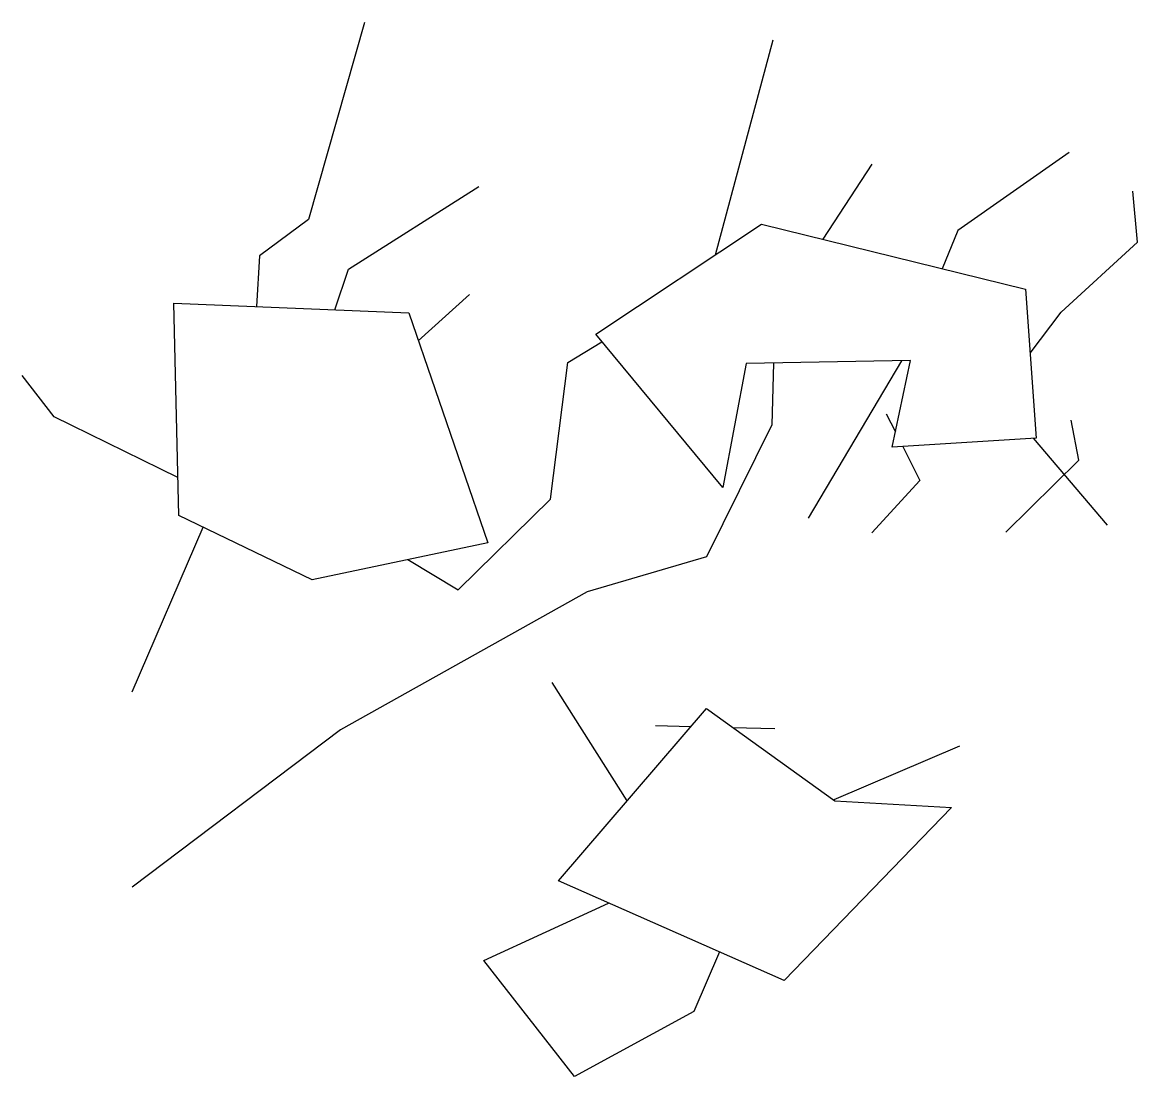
# Model space of a CAD drawing. Header units: metres. Extents: x 2547 to 3742, y 803 to 1933.
import ezdxf

# ---------------------------------------------------------------- set-up
doc = ezdxf.new("R2010")
doc.units = ezdxf.units.M
doc.layers.add('ГОРИЗОНТАЛИ', color=7, linetype='Continuous')
doc.layers.add('ЗАНИЯ', color=7, linetype='Continuous')

msp = doc.modelspace()

# ---------------------------------------------------------------- linework, layer by layer
at = {"layer": 'ГОРИЗОНТАЛИ', "color": 1}
for points in [[(2913, 1932.8), (2853.3, 1721.7), (2800.5, 1682.5), (2797.4, 1628.3)], [(3289.2, 1683.7), (3351.2, 1914.1)], [(3668.3, 1793.2), (3548.9, 1709.7), (3532.1, 1668.8)], [(3456.9, 1780.8), (3404.1, 1700.4)], [(2881.4, 1624.7), (2896, 1668.4), (3035.8, 1757)], [(3626.4, 1578.2), (3659.8, 1622.4), (3741.6, 1697.4), (3736.5, 1751.9)], [(3025.6, 1641.2), (2970.8, 1591.5)], [(2959.6, 1357.2), (3013.6, 1324.8), (3112.5, 1421.9), (3131.2, 1568.4), (3167.6, 1590.4)], [(3351.4, 1567.6), (3349.5, 1501.5), (3279.6, 1360.2), (3151.7, 1322.7), (2887.5, 1174.5), (2664.1, 1005.9)], [(3488.7, 1570.2), (3388.7, 1401.5)], [(2713.1, 1445.2), (2580.6, 1510), (2546.5, 1554.3)], [(3472.3, 1513.4), (3482, 1494.1)], [(3709.3, 1393.9), (3629.9, 1487.1)], [(3489.9, 1478.1), (3508.1, 1441.9), (3456.9, 1385.7)], [(2664.1, 1215.4), (2740.2, 1391.8)], [(3194.6, 1098.6), (3114.3, 1225.3)], [(3225.1, 1179.4), (3263.2, 1178.4)], [(3307.6, 1177.2), (3352.9, 1176)], [(3550.8, 1157.2), (3415.9, 1099.6)], [(3293.4, 936.8), (3266, 872.8), (3138.2, 803), (3041, 927.3), (3174.7, 989)]]:
    msp.add_lwpolyline(points, dxfattribs=at)
at = {"layer": 'ЗАНИЯ'}
for points in [[(3478.4, 1477.4), (3498.3, 1570.4), (3322.1, 1567.1), (3297.2, 1434.2), (3160.9, 1598.6), (3338.7, 1716.5), (3621.4, 1646.8), (3633, 1487.3), (3478.4, 1477.4)], [(2714.1, 1404.4), (2708.8, 1632), (2960.5, 1621.4), (3045.3, 1375.2), (2857.1, 1335.5), (2714.1, 1404.4)], [(3120.9, 1012.7), (3279.5, 1197.4), (3417.1, 1098.7), (3542.1, 1091.4), (3362.9, 906.2), (3120.9, 1012.7)]]:
    msp.add_lwpolyline(points, close=True, dxfattribs=at)
at = {"layer": 'ЗАНИЯ', "color": 7}
msp.add_lwpolyline([(3600.5, 1386.5), (3678.7, 1463.5), (3670.5, 1506.5)], dxfattribs=at)

doc.saveas('drawing.dxf')
